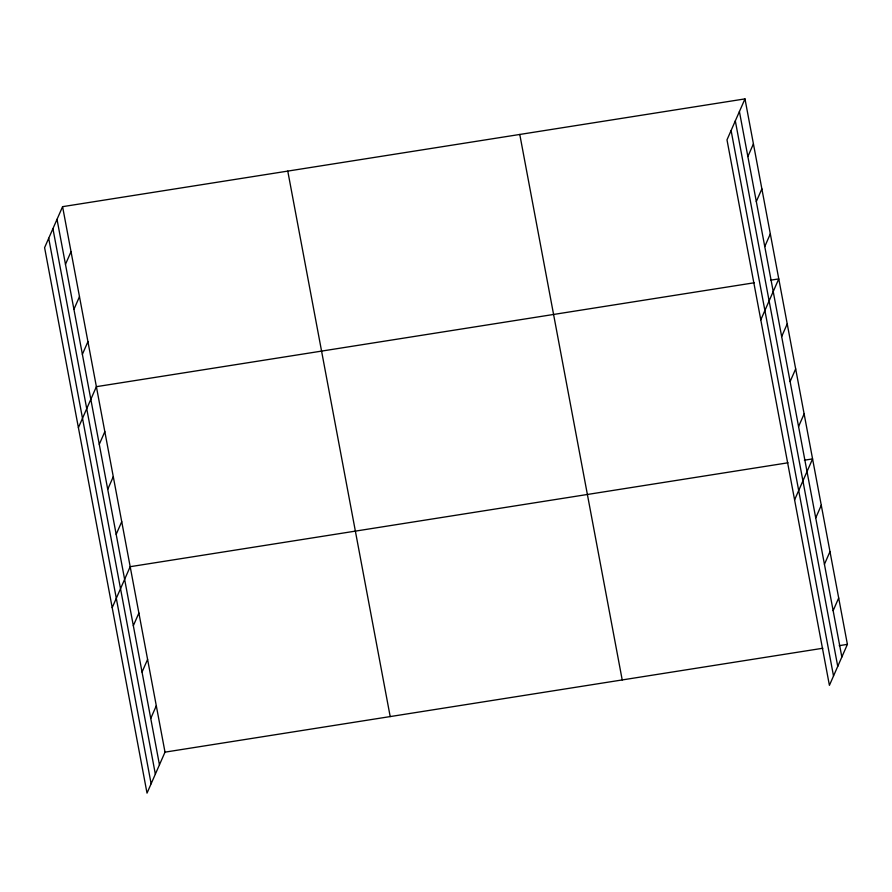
<?xml version="1.0" encoding="UTF-8"?>
<svg xmlns="http://www.w3.org/2000/svg" width="892" height="892" viewBox="0 0 892 892"><rect width="100%" height="100%" fill="white"/><g stroke="black" fill="none" stroke-linecap="round" stroke-linejoin="round"><path stroke-width="1.34" d="M62.585 206.665L44.6 247.63L147.024 793.111L165.009 752.146L62.585 206.665L744.976 98.889L847.4 644.37L829.415 685.335L726.991 139.854L744.976 98.889M65.473 264.322L71.037 251.667M73.924 309.323L79.477 296.668M82.376 354.325L87.929 341.669M78.407 427.636L96.381 386.671L754.208 282.775M99.28 444.327L104.832 431.672M107.731 489.34L113.284 476.685M116.183 534.341L121.736 521.686M112.202 607.642L130.187 566.688L788.004 462.792M133.332 625.705L138.896 613.049M142.04 672.066L147.593 659.422M150.748 718.439L156.301 705.784M747.864 156.546L753.417 143.891M756.316 201.547L761.868 188.892M764.767 246.549L770.32 233.894M760.787 319.86L778.772 278.895L770.588 280.188M781.671 336.552L787.223 323.896M790.122 381.553L795.675 368.898M798.563 426.566L804.127 413.91M794.594 499.866L812.579 458.912L804.383 460.205M815.723 517.929L821.276 505.273M824.431 564.29L829.984 551.635M833.139 610.663L838.692 598.008M165.009 752.146L822.837 648.25M839.216 645.663L847.4 644.37M739.412 111.545L841.847 657.025M735.32 120.888L837.744 666.369M731.094 130.511L833.518 675.991M519.78 134.458L622.215 679.938M287.77 171.097L390.194 716.577M57.021 219.32L159.456 764.801M52.929 228.664L155.353 774.144M48.703 238.287L151.127 783.767"/></g></svg>
